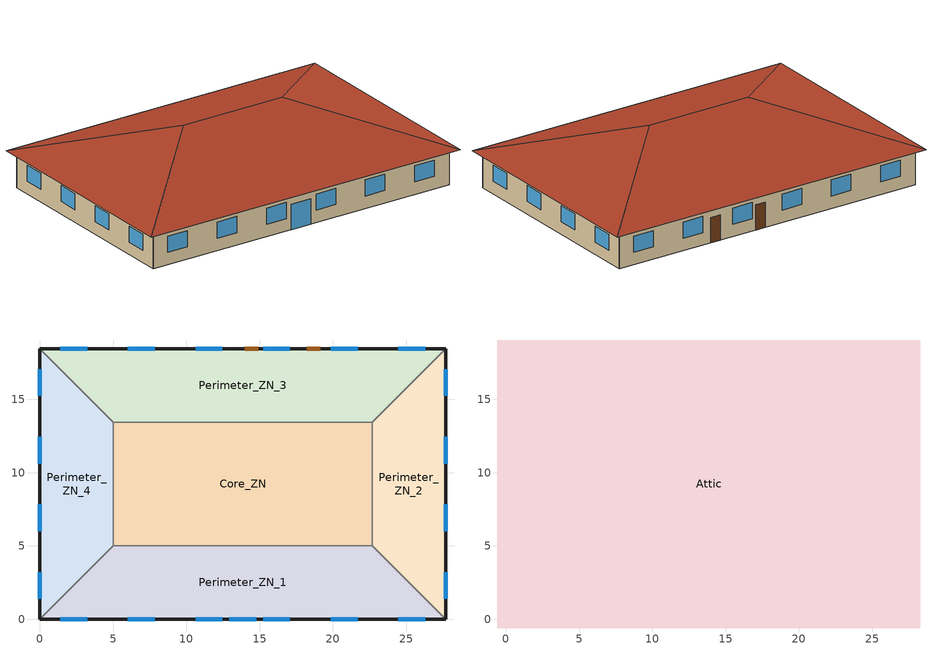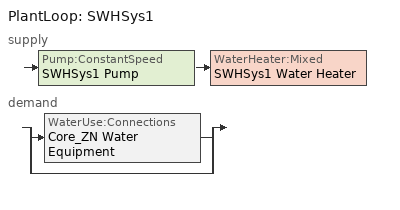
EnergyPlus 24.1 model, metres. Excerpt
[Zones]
Core_ZN
 floor adiabatic (Core_ZN_floor_Ffactor): 5,13.46 22.69,13.46 22.69,5 5,5 z0
 wall to Perimeter_ZN_2 (int_wall): 22.69,5 22.69,13.46 z0:3.05
 wall to Perimeter_ZN_3 (int_wall): 22.69,13.46 5,13.46 z0:3.05
 wall to Perimeter_ZN_1 (int_wall): 5,5 22.69,5 z0:3.05
 wall to Perimeter_ZN_4 (int_wall): 5,13.46 5,5 z0:3.05
Perimeter_ZN_1
 floor ground (Perimeter_ZN_1_floor_Ffactor): 27.69,0 0,0 5,5 22.69,5 z0
 wall outside (nonres_ext_wall_grd): 0,0 27.69,0 z0:3.05
 wall to Perimeter_ZN_2 (int_wall): 27.69,0 22.69,5 z0:3.05
 wall to Perimeter_ZN_4 (int_wall): 5,5 0,0 z0:3.05
 window (Window_U_0.57_SHGC_South_0.39): 1.39,0 3.22,0 / 6.01,0 7.84,0 / 10.62,0 12.45,0 / 15.24,0 17.07,0 / 19.85,0 21.68,0 / 24.47,0 26.3,0 z1.07:2.42; 12.93,0 14.76,0 z0:2.13
Perimeter_ZN_2
 floor ground (Perimeter_ZN_2_floor_Ffactor): 22.69,13.46 27.69,18.46 27.69,0 22.69,5 z0
 wall outside (nonres_ext_wall_grd): 27.69,0 27.69,18.46 z0:3.05
 wall to Perimeter_ZN_3 (int_wall): 27.69,18.46 22.69,13.46 z0:3.05
 window (Window_U_0.57_SHGC_East_0.39): 27.69,1.39 27.69,3.22 / 27.69,6.01 27.69,7.84 / 27.69,10.62 27.69,12.45 / 27.69,15.24 27.69,17.07 z1.07:2.42
Perimeter_ZN_3
 floor ground (Perimeter_ZN_3_floor_Ffactor): 5,13.46 0,18.46 27.69,18.46 22.69,13.46 z0
 wall outside (nonres_ext_wall_grd): 27.69,18.46 0,18.46 z0:3.05
 wall to Perimeter_ZN_4 (int_wall): 0,18.46 5,13.46 z0:3.05
 window (Window_U_0.57_SHGC_North_0.39): 26.3,18.46 24.47,18.46 / 21.68,18.46 19.85,18.46 / 17.07,18.46 15.24,18.46 / 12.45,18.46 10.62,18.46 / 7.84,18.46 6.01,18.46 / 3.22,18.46 1.39,18.46 z1.07:2.42
 door (Swinging Door_con): 14.91,18.46 14,18.46 / 19.13,18.46 18.22,18.46 z0:2.13
Perimeter_ZN_4
 floor ground (Perimeter_ZN_4_floor_Ffactor): 5,5 0,0 0,18.46 5,13.46 z0
 wall outside (nonres_ext_wall_grd): 0,18.46 0,0 z0:3.05
 window (Window_U_0.57_SHGC_West_0.39): 0,17.07 0,15.24 / 0,12.45 0,10.62 / 0,7.84 0,6.01 / 0,3.22 0,1.39 z1.07:2.42
Attic
 floor outside (ext_soffit_floor): 28.29,19.06 28.29,-0.6 27.69,0 27.69,18.46 z3.05; -0.6,19.06 28.29,19.06 27.69,18.46 0,18.46 z3.05; 0,0 27.69,0 28.29,-0.6 -0.6,-0.6 z3.05; -0.6,19.06 0,18.46 0,0 -0.6,-0.6 z3.05
 floor to Core_ZN (nonres_roof_floor): 5,13.46 22.69,13.46 22.69,5 5,5 z3.05
 floor to Perimeter_ZN_2 (nonres_roof_floor): 22.69,5 22.69,13.46 27.69,18.46 27.69,0 z3.05
 floor to Perimeter_ZN_3 (nonres_roof_floor): 0,18.46 27.69,18.46 22.69,13.46 5,13.46 z3.05
 floor to Perimeter_ZN_1 (nonres_roof_floor): 0,0 5,5 22.69,5 27.69,0 z3.05
 floor to Perimeter_ZN_4 (nonres_roof_floor): 5,13.46 5,5 0,0 0,18.46 z3.05
 roof outside (AtticRoofDeck): 28.29,-0.6,3.05 28.29,19.06,3.05 18.46,9.23,6.33; 28.29,19.06,3.05 -0.6,19.06,3.05 9.23,9.23,6.33 18.46,9.23,6.33; -0.6,-0.6,3.05 28.29,-0.6,3.05 18.46,9.23,6.33 9.23,9.23,6.33; -0.6,19.06,3.05 -0.6,-0.6,3.05 9.23,9.23,6.33
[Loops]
PlantLoop 'SWHSys1'
 supply: Pump:ConstantSpeed 'SWHSys1 Pump' > WaterHeater:Mixed 'SWHSys1 Water Heater'
 demand: split
  | WaterUse:Connections 'Core_ZN Water Equipment'
  | bypass
[Building]
OfficeSmall: Loads convergence tolerance value=0.04; Maximum number of warmup days=25; Minimum number of warmup days=6; North axis=0; Solar distribution=FullInteriorAndExterior; Temperature convergence tolerance value=0.2; Terrain=City
[Site:GroundTemperature:FCfactorMethod]
January ground temperature=7.1; February ground temperature=3; March ground temperature=-1; April ground temperature=0.8; May ground temperature=-0.2; June ground temperature=4.8; July ground temperature=6.1; August ground temperature=13.7; September ground temperature=22.2; October ground temperature=22.7; November ground temperature=21.7; December ground temperature=18.5
[Site:Location]
Gwangju_KJ_KOR Design_Conditions: Elevation=74; Latitude=35.17; Longitude=126.89; Time zone=9
[Site:WaterMainsTemperature]
Annual average outdoor air temperature=9.95; Calculation method=Correlation; Maximum difference in monthly average outdoor air temperatures=23.7
[SizingPeriod:DesignDay] Barometric pressure=100439; Day of month=21; Daylight saving time indicator=No; Dry bulb temperature range modifier type=DefaultMultipliers; Rain indicator=No; Snow indicator=No
Name | Ashrae clear sky optical depth for beam irradiance taub | Ashrae clear sky optical depth for diffuse irradiance taud | Daily dry bulb temperature range | Daily wet bulb temperature range | Day type | Humidity condition type | Maximum dry bulb temperature | Month | Solar model indicator | Wetbulb or dewpoint at maximum dry bulb | Wind direction | Wind speed | Enthalpy at maximum dry bulb | Sky clearness
Gwangju Ann Clg 1% Condns DB=>MWB | 0.561 | 1.97 | 8.2 | 2.5 | SummerDesignDay | WetBulb | 31.8 | 8 | ASHRAETau2017 | 24.9 | 230 | 2.9
Gwangju Ann Clg 1% Condns DP=>MDB | 0.561 | 1.97 | 6.6 |  | SummerDesignDay | DewPoint | 28 | 8 | ASHRAETau2017 | 25.2 | 230 | 2.9
Gwangju Ann Clg 1% Condns Enth=>MDB | 0.561 | 1.97 | 6.6 |  | SummerDesignDay | Enthalpy | 30 | 8 | ASHRAETau2017 |  | 230 | 2.9 | 81800
Gwangju Ann Clg 1% Condns WB=>MDB | 0.561 | 1.97 | 6.9 | 2.6 | SummerDesignDay | WetBulb | 29.7 | 8 | ASHRAETau2017 | 26.1 | 230 | 2.9
Gwangju Ann Clg 2% Condns DB=>MWB | 0.561 | 1.97 | 8.2 | 2.5 | SummerDesignDay | WetBulb | 30.6 | 8 | ASHRAETau2017 | 24.2 | 230 | 2.9
Gwangju Ann Clg 2% Condns DP=>MDB | 0.561 | 1.97 | 6.6 |  | SummerDesignDay | DewPoint | 27.7 | 8 | ASHRAETau2017 | 24.5 | 230 | 2.9
Gwangju Ann Clg 2% Condns Enth=>MDB | 0.561 | 1.97 | 6.6 |  | SummerDesignDay | Enthalpy | 29.2 | 8 | ASHRAETau2017 |  | 230 | 2.9 | 79100
Gwangju Ann Clg 2% Condns WB=>MDB | 0.561 | 1.97 | 6.9 | 2.6 | SummerDesignDay | WetBulb | 29.1 | 8 | ASHRAETau2017 | 25.5 | 230 | 2.9
Gwangju Ann Clg .4% Condns DB=>MWB | 0.561 | 1.97 | 8.2 | 2.5 | SummerDesignDay | WetBulb | 33 | 8 | ASHRAETau2017 | 25.5 | 230 | 2.9
Gwangju Ann Clg .4% Condns DP=>MDB | 0.561 | 1.97 | 6.6 |  | SummerDesignDay | DewPoint | 28.6 | 8 | ASHRAETau2017 | 26.1 | 230 | 2.9
Gwangju Ann Clg .4% Condns Enth=>MDB | 0.561 | 1.97 | 6.6 |  | SummerDesignDay | Enthalpy | 30.2 | 8 | ASHRAETau2017 |  | 230 | 2.9 | 85100
Gwangju Ann Clg .4% Condns WB=>MDB | 0.561 | 1.97 | 6.9 | 2.6 | SummerDesignDay | WetBulb | 30.2 | 8 | ASHRAETau2017 | 26.9 | 230 | 2.9
Gwangju Ann Htg 99% Condns DB |  |  | 0 |  | WinterDesignDay | WetBulb | -5 | 1 | ASHRAEClearSky | -5 | 50 | 2.3 |  | 0
Gwangju Ann Htg 99.6% Condns DB |  |  | 0 |  | WinterDesignDay | WetBulb | -6.6 | 1 | ASHRAEClearSky | -6.6 | 50 | 2.3 |  | 0
Gwangju Ann Htg Wind 99% Condns WS=>MCDB |  |  | 0 |  | WinterDesignDay | WetBulb | 0.9 | 1 | ASHRAEClearSky | 0.9 | 50 | 6.1 |  | 0
Gwangju Ann Htg Wind 99.6% Condns WS=>MCDB |  |  | 0 |  | WinterDesignDay | WetBulb | 2.2 | 1 | ASHRAEClearSky | 2.2 | 50 | 7.2 |  | 0
Gwangju Ann Hum_n 99% Condns DP=>MCDB |  |  | 0 |  | WinterDesignDay | DewPoint | -0.6 | 1 | ASHRAEClearSky | -13.7 | 50 | 2.3 |  | 0
Gwangju Ann Hum_n 99.6% Condns DP=>MCDB |  |  | 0 |  | WinterDesignDay | DewPoint | -1 | 1 | ASHRAEClearSky | -15.6 | 50 | 2.3 |  | 0
Gwangju April 2% Condns DB=>MCWB | 0.576 | 1.74 | 10.6 |  | SummerDesignDay | WetBulb | 24 | 4 | ASHRAETau2017 | 15.2 | 230 | 2.2
Gwangju April 2% Condns WB=>MCDB | 0.576 | 1.74 | 10.6 |  | SummerDesignDay | WetBulb | 21.1 | 4 | ASHRAETau2017 | 17.2 | 230 | 2.2
Gwangju April 5% Condns DB=>MCWB | 0.576 | 1.74 | 13.6 | 6 | SummerDesignDay | WetBulb | 22.2 | 4 | ASHRAETau2017 | 13.9 | 230 | 2.2
Gwangju April 5% Condns WB=>MCDB | 0.576 | 1.74 | 9.6 | 9.6 | SummerDesignDay | WetBulb | 19.5 | 4 | ASHRAETau2017 | 15.7 | 230 | 2.2
Gwangju April 10% Condns DB=>MCWB | 0.576 | 1.74 | 13.6 | 6 | SummerDesignDay | WetBulb | 20.2 | 4 | ASHRAETau2017 | 12.9 | 230 | 2.2
Gwangju April 10% Condns WB=>MCDB | 0.576 | 1.74 | 9.6 | 9.6 | SummerDesignDay | WetBulb | 18.2 | 4 | ASHRAETau2017 | 14.4 | 230 | 2.2
Gwangju April .4% Condns DB=>MCWB | 0.576 | 1.74 | 10.6 |  | SummerDesignDay | WetBulb | 26.3 | 4 | ASHRAETau2017 | 16.4 | 230 | 2.2
Gwangju April .4% Condns WB=>MCDB | 0.576 | 1.74 | 10.6 |  | SummerDesignDay | WetBulb | 22.7 | 4 | ASHRAETau2017 | 19.4 | 230 | 2.2
Gwangju August 2% Condns DB=>MCWB | 0.561 | 1.97 | 6.6 |  | SummerDesignDay | WetBulb | 33.3 | 8 | ASHRAETau2017 | 25.7 | 230 | 2.2
Gwangju August 2% Condns WB=>MCDB | 0.561 | 1.97 | 6.6 |  | SummerDesignDay | WetBulb | 30.5 | 8 | ASHRAETau2017 | 27 | 230 | 2.2
Gwangju August 5% Condns DB=>MCWB | 0.561 | 1.97 | 8.2 | 2.5 | SummerDesignDay | WetBulb | 32.2 | 8 | ASHRAETau2017 | 25.4 | 230 | 2.2
Gwangju August 5% Condns WB=>MCDB | 0.561 | 1.97 | 6.9 | 6.9 | SummerDesignDay | WetBulb | 30 | 8 | ASHRAETau2017 | 26.3 | 230 | 2.2
Gwangju August 10% Condns DB=>MCWB | 0.561 | 1.97 | 8.2 | 2.5 | SummerDesignDay | WetBulb | 31 | 8 | ASHRAETau2017 | 24.9 | 230 | 2.2
Gwangju August 10% Condns WB=>MCDB | 0.561 | 1.97 | 6.9 | 6.9 | SummerDesignDay | WetBulb | 29.4 | 8 | ASHRAETau2017 | 25.8 | 230 | 2.2
Gwangju August .4% Condns DB=>MCWB | 0.561 | 1.97 | 6.6 |  | SummerDesignDay | WetBulb | 34.8 | 8 | ASHRAETau2017 | 26.1 | 230 | 2.2
Gwangju August .4% Condns WB=>MCDB | 0.561 | 1.97 | 6.6 |  | SummerDesignDay | WetBulb | 31.3 | 8 | ASHRAETau2017 | 27.8 | 230 | 2.2
Gwangju December 2% Condns DB=>MCWB | 0.445 | 1.949 | 7.5 |  | SummerDesignDay | WetBulb | 12.6 | 12 | ASHRAETau2017 | 8.4 | 230 | 1.7
Gwangju December 2% Condns WB=>MCDB | 0.445 | 1.949 | 7.5 |  | SummerDesignDay | WetBulb | 11.8 | 12 | ASHRAETau2017 | 9.5 | 230 | 1.7
Gwangju December 5% Condns DB=>MCWB | 0.445 | 1.949 | 10.2 | 6.7 | SummerDesignDay | WetBulb | 10.8 | 12 | ASHRAETau2017 | 7.4 | 230 | 1.7
Gwangju December 5% Condns WB=>MCDB | 0.445 | 1.949 | 9 | 9 | SummerDesignDay | WetBulb | 10.4 | 12 | ASHRAETau2017 | 7.7 | 230 | 1.7
Gwangju December 10% Condns DB=>MCWB | 0.445 | 1.949 | 10.2 | 6.7 | SummerDesignDay | WetBulb | 9.1 | 12 | ASHRAETau2017 | 5.8 | 230 | 1.7
Gwangju December 10% Condns WB=>MCDB | 0.445 | 1.949 | 9 | 9 | SummerDesignDay | WetBulb | 8.9 | 12 | ASHRAETau2017 | 6.2 | 230 | 1.7
Gwangju December .4% Condns DB=>MCWB | 0.445 | 1.949 | 7.5 |  | SummerDesignDay | WetBulb | 15.1 | 12 | ASHRAETau2017 | 10.7 | 230 | 1.7
Gwangju December .4% Condns WB=>MCDB | 0.445 | 1.949 | 7.5 |  | SummerDesignDay | WetBulb | 14.2 | 12 | ASHRAETau2017 | 12 | 230 | 1.7
Gwangju February 2% Condns DB=>MCWB | 0.486 | 1.876 | 8.4 |  | SummerDesignDay | WetBulb | 13.6 | 2 | ASHRAETau2017 | 9 | 230 | 2
Gwangju February 2% Condns WB=>MCDB | 0.486 | 1.876 | 8.4 |  | SummerDesignDay | WetBulb | 12.4 | 2 | ASHRAETau2017 | 10.2 | 230 | 2
Gwangju February 5% Condns DB=>MCWB | 0.486 | 1.876 | 11.4 | 7 | SummerDesignDay | WetBulb | 11.5 | 2 | ASHRAETau2017 | 6.9 | 230 | 2
Gwangju February 5% Condns WB=>MCDB | 0.486 | 1.876 | 9.5 | 9.5 | SummerDesignDay | WetBulb | 10.5 | 2 | ASHRAETau2017 | 7.4 | 230 | 2
Gwangju February 10% Condns DB=>MCWB | 0.486 | 1.876 | 11.4 | 7 | SummerDesignDay | WetBulb | 9.4 | 2 | ASHRAETau2017 | 5.2 | 230 | 2
Gwangju February 10% Condns WB=>MCDB | 0.486 | 1.876 | 9.5 | 9.5 | SummerDesignDay | WetBulb | 8.9 | 2 | ASHRAETau2017 | 5.8 | 230 | 2
Gwangju February .4% Condns DB=>MCWB | 0.486 | 1.876 | 8.4 |  | SummerDesignDay | WetBulb | 16.9 | 2 | ASHRAETau2017 | 12.6 | 230 | 2
Gwangju February .4% Condns WB=>MCDB | 0.486 | 1.876 | 8.4 |  | SummerDesignDay | WetBulb | 15.7 | 2 | ASHRAETau2017 | 14.3 | 230 | 2
Gwangju January 2% Condns DB=>MCWB | 0.446 | 1.936 | 7.1 |  | SummerDesignDay | WetBulb | 9.9 | 1 | ASHRAETau2017 | 5.8 | 230 | 1.9
Gwangju January 2% Condns WB=>MCDB | 0.446 | 1.936 | 7.1 |  | SummerDesignDay | WetBulb | 9.2 | 1 | ASHRAETau2017 | 7 | 230 | 1.9
Gwangju January 5% Condns DB=>MCWB | 0.446 | 1.936 | 9.3 | 6 | SummerDesignDay | WetBulb | 8 | 1 | ASHRAETau2017 | 4.5 | 230 | 1.9
Gwangju January 5% Condns WB=>MCDB | 0.446 | 1.936 | 8.3 | 8.3 | SummerDesignDay | WetBulb | 7.4 | 1 | ASHRAETau2017 | 5.2 | 230 | 1.9
Gwangju January 10% Condns DB=>MCWB | 0.446 | 1.936 | 9.3 | 6 | SummerDesignDay | WetBulb | 6.4 | 1 | ASHRAETau2017 | 3.3 | 230 | 1.9
Gwangju January 10% Condns WB=>MCDB | 0.446 | 1.936 | 8.3 | 8.3 | SummerDesignDay | WetBulb | 5.8 | 1 | ASHRAETau2017 | 3.5 | 230 | 1.9
Gwangju January .4% Condns DB=>MCWB | 0.446 | 1.936 | 7.1 |  | SummerDesignDay | WetBulb | 12.8 | 1 | ASHRAETau2017 | 9.3 | 230 | 1.9
Gwangju January .4% Condns WB=>MCDB | 0.446 | 1.936 | 7.1 |  | SummerDesignDay | WetBulb | 11.7 | 1 | ASHRAETau2017 | 10.2 | 230 | 1.9
Gwangju July 2% Condns DB=>MCWB | 0.61 | 1.847 | 6.1 |  | SummerDesignDay | WetBulb | 33 | 7 | ASHRAETau2017 | 25.7 | 230 | 2.5
Gwangju July 2% Condns WB=>MCDB | 0.61 | 1.847 | 6.1 |  | SummerDesignDay | WetBulb | 30.2 | 7 | ASHRAETau2017 | 27 | 230 | 2.5
Gwangju July 5% Condns DB=>MCWB | 0.61 | 1.847 | 8 | 2.5 | SummerDesignDay | WetBulb | 31.7 | 7 | ASHRAETau2017 | 25.2 | 230 | 2.5
Gwangju July 5% Condns WB=>MCDB | 0.61 | 1.847 | 6.9 | 6.9 | SummerDesignDay | WetBulb | 29.7 | 7 | ASHRAETau2017 | 26.2 | 230 | 2.5
Gwangju July 10% Condns DB=>MCWB | 0.61 | 1.847 | 8 | 2.5 | SummerDesignDay | WetBulb | 30.4 | 7 | ASHRAETau2017 | 24.9 | 230 | 2.5
Gwangju July 10% Condns WB=>MCDB | 0.61 | 1.847 | 6.9 | 6.9 | SummerDesignDay | WetBulb | 29.1 | 7 | ASHRAETau2017 | 25.6 | 230 | 2.5
Gwangju July .4% Condns DB=>MCWB | 0.61 | 1.847 | 6.1 |  | SummerDesignDay | WetBulb | 34.8 | 7 | ASHRAETau2017 | 26 | 230 | 2.5
Gwangju July .4% Condns WB=>MCDB | 0.61 | 1.847 | 6.1 |  | SummerDesignDay | WetBulb | 30.6 | 7 | ASHRAETau2017 | 27.9 | 230 | 2.5
Gwangju June 2% Condns DB=>MCWB | 0.655 | 1.693 | 8 |  | SummerDesignDay | WetBulb | 29.9 | 6 | ASHRAETau2017 | 20.5 | 230 | 2.1
Gwangju June 2% Condns WB=>MCDB | 0.655 | 1.693 | 8 |  | SummerDesignDay | WetBulb | 26 | 6 | ASHRAETau2017 | 23.5 | 230 | 2.1
Gwangju June 5% Condns DB=>MCWB | 0.655 | 1.693 | 10.6 | 3.5 | SummerDesignDay | WetBulb | 28.8 | 6 | ASHRAETau2017 | 20.4 | 230 | 2.1
Gwangju June 5% Condns WB=>MCDB | 0.655 | 1.693 | 6.6 | 6.6 | SummerDesignDay | WetBulb | 25.5 | 6 | ASHRAETau2017 | 22.7 | 230 | 2.1
Gwangju June 10% Condns DB=>MCWB | 0.655 | 1.693 | 10.6 | 3.5 | SummerDesignDay | WetBulb | 27.5 | 6 | ASHRAETau2017 | 20.2 | 230 | 2.1
Gwangju June 10% Condns WB=>MCDB | 0.655 | 1.693 | 6.6 | 6.6 | SummerDesignDay | WetBulb | 25.1 | 6 | ASHRAETau2017 | 21.9 | 230 | 2.1
Gwangju June .4% Condns DB=>MCWB | 0.655 | 1.693 | 8 |  | SummerDesignDay | WetBulb | 31.5 | 6 | ASHRAETau2017 | 20.6 | 230 | 2.1
Gwangju June .4% Condns WB=>MCDB | 0.655 | 1.693 | 8 |  | SummerDesignDay | WetBulb | 26.9 | 6 | ASHRAETau2017 | 24.5 | 230 | 2.1
Gwangju March 2% Condns DB=>MCWB | 0.558 | 1.731 | 9.8 |  | SummerDesignDay | WetBulb | 18.2 | 3 | ASHRAETau2017 | 10.8 | 230 | 2.1
Gwangju March 2% Condns WB=>MCDB | 0.558 | 1.731 | 9.8 |  | SummerDesignDay | WetBulb | 15.9 | 3 | ASHRAETau2017 | 13.1 | 230 | 2.1
Gwangju March 5% Condns DB=>MCWB | 0.558 | 1.731 | 12.8 | 6.7 | SummerDesignDay | WetBulb | 16.2 | 3 | ASHRAETau2017 | 10.3 | 230 | 2.1
Gwangju March 5% Condns WB=>MCDB | 0.558 | 1.731 | 10.3 | 10.3 | SummerDesignDay | WetBulb | 14.9 | 3 | ASHRAETau2017 | 11.3 | 230 | 2.1
Gwangju March 10% Condns DB=>MCWB | 0.558 | 1.731 | 12.8 | 6.7 | SummerDesignDay | WetBulb | 14.4 | 3 | ASHRAETau2017 | 8.8 | 230 | 2.1
Gwangju March 10% Condns WB=>MCDB | 0.558 | 1.731 | 10.3 | 10.3 | SummerDesignDay | WetBulb | 13.6 | 3 | ASHRAETau2017 | 9.6 | 230 | 2.1
Gwangju March .4% Condns DB=>MCWB | 0.558 | 1.731 | 9.8 |  | SummerDesignDay | WetBulb | 20.9 | 3 | ASHRAETau2017 | 12.2 | 230 | 2.1
Gwangju March .4% Condns WB=>MCDB | 0.558 | 1.731 | 9.8 |  | SummerDesignDay | WetBulb | 17.2 | 3 | ASHRAETau2017 | 15 | 230 | 2.1
Gwangju May 2% Condns DB=>MCWB | 0.592 | 1.751 | 10.1 |  | SummerDesignDay | WetBulb | 27.9 | 5 | ASHRAETau2017 | 17.2 | 230 | 2.2
Gwangju May 2% Condns WB=>MCDB | 0.592 | 1.751 | 10.1 |  | SummerDesignDay | WetBulb | 23 | 5 | ASHRAETau2017 | 20.1 | 230 | 2.2
Gwangju May 5% Condns DB=>MCWB | 0.592 | 1.751 | 13 | 4.9 | SummerDesignDay | WetBulb | 26.3 | 5 | ASHRAETau2017 | 16.8 | 230 | 2.2
Gwangju May 5% Condns WB=>MCDB | 0.592 | 1.751 | 9.2 | 9.2 | SummerDesignDay | WetBulb | 23.3 | 5 | ASHRAETau2017 | 18.9 | 230 | 2.2
Gwangju May 10% Condns DB=>MCWB | 0.592 | 1.751 | 13 | 4.9 | SummerDesignDay | WetBulb | 24.8 | 5 | ASHRAETau2017 | 16.4 | 230 | 2.2
Gwangju May 10% Condns WB=>MCDB | 0.592 | 1.751 | 9.2 | 9.2 | SummerDesignDay | WetBulb | 22.6 | 5 | ASHRAETau2017 | 17.9 | 230 | 2.2
Gwangju May .4% Condns DB=>MCWB | 0.592 | 1.751 | 10.1 |  | SummerDesignDay | WetBulb | 29.8 | 5 | ASHRAETau2017 | 17.8 | 230 | 2.2
Gwangju May .4% Condns WB=>MCDB | 0.592 | 1.751 | 10.1 |  | SummerDesignDay | WetBulb | 25.2 | 5 | ASHRAETau2017 | 22 | 230 | 2.2
Gwangju November 2% Condns DB=>MCWB | 0.456 | 1.988 | 8.6 |  | SummerDesignDay | WetBulb | 19.5 | 11 | ASHRAETau2017 | 14.2 | 230 | 1.6
Gwangju November 2% Condns WB=>MCDB | 0.456 | 1.988 | 8.6 |  | SummerDesignDay | WetBulb | 17.8 | 11 | ASHRAETau2017 | 16 | 230 | 1.6
Gwangju November 5% Condns DB=>MCWB | 0.456 | 1.988 | 10.7 | 5.8 | SummerDesignDay | WetBulb | 17.7 | 11 | ASHRAETau2017 | 13.1 | 230 | 1.6
Gwangju November 5% Condns WB=>MCDB | 0.456 | 1.988 | 8.2 | 8.2 | SummerDesignDay | WetBulb | 16.9 | 11 | ASHRAETau2017 | 14.2 | 230 | 1.6
Gwangju November 10% Condns DB=>MCWB | 0.456 | 1.988 | 10.7 | 5.8 | SummerDesignDay | WetBulb | 16.1 | 11 | ASHRAETau2017 | 11.9 | 230 | 1.6
Gwangju November 10% Condns WB=>MCDB | 0.456 | 1.988 | 8.2 | 8.2 | SummerDesignDay | WetBulb | 15.4 | 11 | ASHRAETau2017 | 12.6 | 230 | 1.6
Gwangju November .4% Condns DB=>MCWB | 0.456 | 1.988 | 8.6 |  | SummerDesignDay | WetBulb | 21.9 | 11 | ASHRAETau2017 | 16.3 | 230 | 1.6
Gwangju November .4% Condns WB=>MCDB | 0.456 | 1.988 | 8.6 |  | SummerDesignDay | WetBulb | 20.3 | 11 | ASHRAETau2017 | 17.8 | 230 | 1.6
Gwangju October 2% Condns DB=>MCWB | 0.47 | 2.021 | 9.2 |  | SummerDesignDay | WetBulb | 24.8 | 10 | ASHRAETau2017 | 17.2 | 230 | 1.6
Gwangju October 2% Condns WB=>MCDB | 0.47 | 2.021 | 9.2 |  | SummerDesignDay | WetBulb | 21.7 | 10 | ASHRAETau2017 | 19.9 | 230 | 1.6
Gwangju October 5% Condns DB=>MCWB | 0.47 | 2.021 | 10.9 | 4.4 | SummerDesignDay | WetBulb | 23.4 | 10 | ASHRAETau2017 | 16.6 | 230 | 1.6
Gwangju October 5% Condns WB=>MCDB | 0.47 | 2.021 | 7.4 | 7.4 | SummerDesignDay | WetBulb | 21.1 | 10 | ASHRAETau2017 | 18.3 | 230 | 1.6
Gwangju October 10% Condns DB=>MCWB | 0.47 | 2.021 | 10.9 | 4.4 | SummerDesignDay | WetBulb | 21.9 | 10 | ASHRAETau2017 | 16.1 | 230 | 1.6
Gwangju October 10% Condns WB=>MCDB | 0.47 | 2.021 | 7.4 | 7.4 | SummerDesignDay | WetBulb | 20.6 | 10 | ASHRAETau2017 | 17 | 230 | 1.6
Gwangju October .4% Condns DB=>MCWB | 0.47 | 2.021 | 9.2 |  | SummerDesignDay | WetBulb | 26.5 | 10 | ASHRAETau2017 | 18.4 | 230 | 1.6
Gwangju October .4% Condns WB=>MCDB | 0.47 | 2.021 | 9.2 |  | SummerDesignDay | WetBulb | 24.1 | 10 | ASHRAETau2017 | 22.1 | 230 | 1.6
Gwangju September 2% Condns DB=>MCWB | 0.497 | 2.082 | 7.8 |  | SummerDesignDay | WetBulb | 29.7 | 9 | ASHRAETau2017 | 22.5 | 230 | 1.9
Gwangju September 2% Condns WB=>MCDB | 0.497 | 2.082 | 7.8 |  | SummerDesignDay | WetBulb | 27.6 | 9 | ASHRAETau2017 | 24.5 | 230 | 1.9
Gwangju September 5% Condns DB=>MCWB | 0.497 | 2.082 | 9.1 | 3.2 | SummerDesignDay | WetBulb | 28.4 | 9 | ASHRAETau2017 | 21.8 | 230 | 1.9
Gwangju September 5% Condns WB=>MCDB | 0.497 | 2.082 | 6.8 | 6.8 | SummerDesignDay | WetBulb | 26.8 | 9 | ASHRAETau2017 | 23.7 | 230 | 1.9
Gwangju September 10% Condns DB=>MCWB | 0.497 | 2.082 | 9.1 | 3.2 | SummerDesignDay | WetBulb | 27.2 | 9 | ASHRAETau2017 | 21.2 | 230 | 1.9
Gwangju September 10% Condns WB=>MCDB | 0.497 | 2.082 | 6.8 | 6.8 | SummerDesignDay | WetBulb | 25.5 | 9 | ASHRAETau2017 | 22.7 | 230 | 1.9
[Construction]
AtticRoofDeck: Waterproof membrane 4mm, Protection mortar 40mm, RC 180mm concrete slab
InteriorFurnishings: Gypsum board 12.5mm
Swinging Door_con: Opaque Door panel_con
Window_U_0.57_SHGC_East_0.39: Glazing Layer East
Window_U_0.57_SHGC_North_0.39: Glazing Layer North
Window_U_0.57_SHGC_South_0.39: Glazing Layer South
Window_U_0.57_SHGC_West_0.39: Glazing Layer West
ext_soffit_floor: Cement mortar 20mm
int_wall: Gypsum board 12.5mm, RC 150mm concrete wall, Gypsum board 12.5mm
nonres_ext_wall_grd: Cement mortar 20mm, RC 200mm concrete wall, XPS 50mm insulation, Gypsum board 12.5mm
nonres_roof_floor: Gypsum board 12.5mm, RC 180mm concrete slab, XPS 50mm insulation, Protection mortar 40mm, Waterproof membrane 4mm
[Construction:FfactorGroundFloor] F factor=1.26363
Name | Area | Perimeterexposed
Core_ZN_floor_Ffactor | 149.657 | 0
Perimeter_ZN_1_floor_Ffactor; Perimeter_ZN_3_floor_Ffactor | 113.45 | 27.69
Perimeter_ZN_2_floor_Ffactor; Perimeter_ZN_4_floor_Ffactor | 67.3 | 18.46
[Material] Solar absorptance=0.7; Thermal absorptance=0.9
Name | Conductivity | Density | Roughness | Specific heat | Thickness | Visible absorptance
Cement mortar 20mm | 1.4 | 2000 | Rough | 1000 | 0.02 | 0.7
Gypsum board 12.5mm | 0.18 | 900 | Smooth | 1000 | 0.0125 | 0.5
Protection mortar 40mm | 1.4 | 2100 | MediumRough | 1000 | 0.04 | 0.7
RC 150mm concrete wall | 2.31 | 2300 | MediumRough | 920 | 0.15 | 0.7
RC 180mm concrete slab | 2.31 | 2300 | MediumRough | 920 | 0.18 | 0.7
RC 200mm concrete wall | 2.31 | 2300 | MediumRough | 920 | 0.2 | 0.7
Waterproof membrane 4mm | 0.19 | 1100 | Smooth | 1680 | 0.004 | 0.7
XPS 50mm insulation | 0.028 | 35 | Smooth | 1400 | 0.05 | 0.7
[Material:NoMass]
Opaque Door panel_con: Roughness=MediumRough; Solar absorptance=0.7; Thermal absorptance=0.9; Thermal resistance=0.101886; Visible absorptance=0.7
[WindowMaterial:SimpleGlazingSystem] Solar heat gain coefficient=0.39; U factor=3.23661; Visible transmittance=0.429
Glazing Layer East; Glazing Layer North; Glazing Layer South; Glazing Layer West
[AirConditioner:VariableRefrigerantFlow]
VRF Heat Pump: Zone name for master thermostat location=Core_ZN; Availability schedule=Always_On; Condenser type=AirCooled; Cooling capacity ratio boundary curve=VRFCoolCapFTBoundary; Cooling capacity ratio modifier function of high temperature curve=VRFCoolCapFTHi; Cooling capacity ratio modifier function of low temperature curve=VRFCoolCapFT; Cooling combination ratio correction factor curve=CoolingCombRatio; Cooling energy input ratio boundary curve=VRFCoolEIRFTBoundary; Cooling energy input ratio modifier function of high part load ratio curve=CoolingEIRHiPLR; Cooling energy input ratio modifier function of high temperature curve=VRFCoolEIRFTHi; Cooling energy input ratio modifier function of low part load ratio curve=CoolingEIRLowPLR; Cooling energy input ratio modifier function of low temperature curve=VRFCoolEIRFT; Cooling part load fraction correlation curve=VRFCPLFFPLR; Crankcase heater power per compressor=15; Defrost control=Timed; Defrost energy input ratio modifier function of temperature curve=VRFDefrostEIRFT; Defrost strategy=ReverseCycle; Defrost time period fraction=0.058333; Equivalent piping length used for piping correction factor in cooling mode=10; Equivalent piping length used for piping correction factor in heating mode=10; Fuel type=Electricity; Gross rated cooling cop=3.2; Gross rated heating capacity=Autosize; Gross rated heating cop=3.4; Gross rated total cooling capacity=Autosize; Heat pump waste heat recovery=No; Heating capacity ratio boundary curve=VRFHeatCapFTBoundary; Heating capacity ratio modifier function of high temperature curve=VRFHeatCapFTHi; Heating capacity ratio modifier function of low temperature curve=VRFHeatCapFT; Heating combination ratio correction factor curve=HeatingCombRatio; Heating energy input ratio boundary curve=VRFHeatEIRFTBoundary; Heating energy input ratio modifier function of high part load ratio curve=HeatingEIRHiPLR; Heating energy input ratio modifier function of high temperature curve=VRFHeatEIRFTHi; Heating energy input ratio modifier function of low part load ratio curve=HeatingEIRLowPLR; Heating energy input ratio modifier function of low temperature curve=VRFHeatEIRFT; Heating part load fraction correlation curve=VRFHPLFFPLR; Heating performance curve outdoor temperature type=WetBulbTemperature; Master thermostat priority control type=LoadPriority; Maximum condenser inlet node temperature in cooling mode=43; Maximum condenser inlet node temperature in heating mode=20; Maximum outdoor dry bulb temperature for crankcase heater=7; Maximum outdoor dry bulb temperature for defrost operation=7; Minimum condenser inlet node temperature in cooling mode=-5; Minimum condenser inlet node temperature in heating mode=-20; Minimum heat pump part load ratio=0.25; Number of compressors=2; Piping correction factor for height in cooling mode coefficient=0; Piping correction factor for height in heating mode coefficient=0; Piping correction factor for length in cooling mode curve=VRFPipingCorrectionCooling; Piping correction factor for length in heating mode curve=VRFPipingCorrectionCooling; Ratio of compressor size to total compressor capacity=0.33; Resistive defrost heater capacity=Autosize; Vertical height used for piping correction factor=10; Zone terminal unit list=VRF Heat Pump TU List
[Coil:Cooling:DX:VariableRefrigerantFlow] Availability schedule=Always_On; Cooling capacity modifier curve function of flow fraction=VRFACCoolCapFFF; Cooling capacity ratio modifier function of temperature curve=VRFTUCoolCapFT; Gross rated sensible heat ratio=Autosize; Gross rated total cooling capacity=Autosize; Rated air flow rate=Autosize
Core_ZN VRF DX Cooling Coil; Perimeter_ZN_1 VRF DX Cooling Coil; Perimeter_ZN_2 VRF DX Cooling Coil; Perimeter_ZN_3 VRF DX Cooling Coil; Perimeter_ZN_4 VRF DX Cooling Coil
[Coil:Heating:DX:VariableRefrigerantFlow] Availability schedule=Always_On; Gross rated heating capacity=Autosize; Heating capacity modifier function of flow fraction curve=VRFACHeatCapFFF; Heating capacity ratio modifier function of temperature curve=VRFTUHeatCapFT_Fixed; Rated air flow rate=Autosize
Core_ZN VRF DX Heating Coil; Perimeter_ZN_1 VRF DX Heating Coil; Perimeter_ZN_2 VRF DX Heating Coil; Perimeter_ZN_3 VRF DX Heating Coil; Perimeter_ZN_4 VRF DX Heating Coil
[DesignSpecification:OutdoorAir] Outdoor air flow per zone floor area=0.0004318; Outdoor air method=Flow/Area
SZ DSOA Core_ZN; SZ DSOA Perimeter_ZN_1; SZ DSOA Perimeter_ZN_2; SZ DSOA Perimeter_ZN_3; SZ DSOA Perimeter_ZN_4
[ElectricEquipment] Design level calculation method=Watts/Area; End use subcategory=MiscPlug; Schedule=BLDG_EQUIP_SCH; Watts per floor area=6.78
Name | Zone or zonelist or space or spacelist
Core_ZN_MiscPlug_Equip | Core_ZN
Perimeter_ZN_1_MiscPlug_Equip | Perimeter_ZN_1
Perimeter_ZN_2_MiscPlug_Equip | Perimeter_ZN_2
Perimeter_ZN_3_MiscPlug_Equip | Perimeter_ZN_3
Perimeter_ZN_4_MiscPlug_Equip | Perimeter_ZN_4
[Exterior:Lights]
Exterior_Lights: Control option=AstronomicalClock; Design level=2257.58; End use subcategory=General; Schedule=Exterior_Lgt_ALWAYS_ON
[Fan:SystemModel] Availability schedule=Always_On; Design electric power consumption=Autosize; Design maximum air flow rate=Autosize; Design power sizing method=TotalEfficiencyAndPressure; Design pressure rise=600; Electric power minimum flow rate fraction=0; Electric power per unit flow rate per unit pressure=1.66667; Fan total efficiency=0.7; Motor efficiency=0.9; Motor in air stream fraction=1; Speed control method=Discrete
Core_ZN VRF Indoor Unit Supply Fan; Perimeter_ZN_1 VRF Indoor Unit Supply Fan; Perimeter_ZN_2 VRF Indoor Unit Supply Fan; Perimeter_ZN_3 VRF Indoor Unit Supply Fan; Perimeter_ZN_4 VRF Indoor Unit Supply Fan
[InternalMass] Construction=InteriorFurnishings
Name | Zone or zonelist | Surface area
Core_ZN_InternalMass_1 | Core_ZN | 299.3148
Perimeter_ZN_1_InternalMass_1 | Perimeter_ZN_1 | 226.9
Perimeter_ZN_2_InternalMass_1 | Perimeter_ZN_2 | 134.6
Perimeter_ZN_3_InternalMass_1 | Perimeter_ZN_3 | 226.9
Perimeter_ZN_4_InternalMass_1 | Perimeter_ZN_4 | 134.6
[Lights] Design level calculation method=Watts/Area; End use subcategory=LightsWired; Fraction radiant=0.7; Fraction replaceable=1; Fraction visible=0.2; Return air fraction=0; Return air fraction calculated from plenum temperature=No; Schedule=ltg_sch_office; Watts per floor area=10.67131
Name | Zone or zonelist or space or spacelist
Core_ZN_Lights | Core_ZN
Perimeter_ZN_1_Lights | Perimeter_ZN_1
Perimeter_ZN_2_Lights | Perimeter_ZN_2
Perimeter_ZN_3_Lights | Perimeter_ZN_3
Perimeter_ZN_4_Lights | Perimeter_ZN_4
[People] Activity level schedule=ACTIVITY_SCH; Enable ashrae 55 comfort warnings=No; Floor area per person=18.5806; Fraction radiant=0.3; Mean radiant temperature calculation type=EnclosureAveraged; Number of people calculation method=Area/Person; Sensible heat fraction=Autocalculate
Name | Number of people schedule | Zone or zonelist or space or spacelist
Core_ZN | BLDG_OCC_SCH_wo_SB | Core_ZN
Perimeter_ZN_1 | BLDG_OCC_SCH_wo_SB | Perimeter_ZN_1
Perimeter_ZN_2 | BLDG_OCC_SCH_w_SB | Perimeter_ZN_2
Perimeter_ZN_3 | BLDG_OCC_SCH_wo_SB | Perimeter_ZN_3
Perimeter_ZN_4 | BLDG_OCC_SCH_wo_SB | Perimeter_ZN_4
[PlantEquipmentList]
SWHSys1 Equipment List: SWHSys1 Water Heater, WaterHeater:Mixed
[PlantEquipmentOperation:HeatingLoad]
SWHSys1 Operation Scheme: Load range 1 lower limit=0; Load range 1 upper limit=1e+15; Range 1 equipment list=SWHSys1 Equipment List
[PlantEquipmentOperationSchemes]
SWHSys1 Loop Operation Scheme List: Control scheme 1=SWHSys1 Operation Scheme; Control scheme 1 schedule=PlantOnSched
[PlantLoop]
SWHSys1: Fluid type=Water; Load distribution scheme=Optimal; Maximum loop flow rate=Autosize; Maximum loop temperature=48.89; Minimum loop flow rate=0; Minimum loop temperature=10; Plant equipment operation scheme=SWHSys1 Loop Operation Scheme List; Plant loop volume=Autocalculate
[Pump:ConstantSpeed]
SWHSys1 Pump: Design flow rate=Autosize; Design power consumption=Autosize; Design pump head=0.001; Fraction of motor inefficiencies to fluid stream=0; Motor efficiency=0.3; Pump control type=Intermittent
[SetpointManager:Scheduled]
SWHSys1 Loop Setpoint Manager: Control variable=Temperature; Schedule=SHWSys1-Loop-Temp-Schedule; Setpoint node or nodelist=SWHSys1 Supply Outlet Node
[Sizing:Plant]
SWHSys1: Design loop exit temperature=48.89; Loop design temperature difference=5; Loop type=Heating
[Sizing:Zone] Cooling design air flow method=DesignDay; Cooling design air flow rate=0; Cooling minimum air flow fraction=0; Heating design air flow method=DesignDay; Heating design air flow rate=0; Zone cooling design supply air humidity ratio=0.0085; Zone cooling design supply air humidity ratio difference=0.005; Zone cooling design supply air temperature=14; Zone cooling design supply air temperature input method=SupplyAirTemperature; Zone cooling sizing factor=1.25; Zone heating design supply air humidity ratio=0.008; Zone heating design supply air temperature=32.2211; Zone heating design supply air temperature input method=SupplyAirTemperature; Zone heating sizing factor=1.15; Zone humidification design supply air humidity ratio difference=0.005; Zone latent cooling design supply air humidity ratio input method=HumidityRatioDifference; Zone latent heating design supply air humidity ratio input method=HumidityRatioDifference; Zone load sizing method=Sensible Load Only No Latent Load
Name | Design specification outdoor air object
Core_ZN | SZ DSOA Core_ZN
Perimeter_ZN_1 | SZ DSOA Perimeter_ZN_1
Perimeter_ZN_2 | SZ DSOA Perimeter_ZN_2
Perimeter_ZN_3 | SZ DSOA Perimeter_ZN_3
Perimeter_ZN_4 | SZ DSOA Perimeter_ZN_4
[ThermostatSetpoint:DualSetpoint]
Name | Cooling setpoint temperature schedule | Heating setpoint temperature schedule
Core_ZN Dual SP Control; Perimeter_ZN_1 Dual SP Control; Perimeter_ZN_3 Dual SP Control; Perimeter_ZN_4 Dual SP Control | CLGSETP_SCH_NO_OPTIMUM | HTGSETP_SCH_NO_OPTIMUM
Perimeter_ZN_2 Dual SP Control | CLGSETP_SCH_NO_OPTIMUM_w_SB | HTGSETP_SCH_NO_OPTIMUM_w_SB
[WaterHeater:Mixed]
SWHSys1 Water Heater: Ambient temperature indicator=Zone; Ambient temperature zone=CORE_ZN; Deadband temperature difference=0.1; Heater control type=Cycle; Heater fuel type=Electricity; Heater maximum capacity=11722.84; Heater thermal efficiency=1; Maximum temperature limit=85; Off cycle loss coefficient to ambient temperature=1.20598; Off cycle parasitic fuel consumption rate=0; Off cycle parasitic fuel type=Electricity; Off cycle parasitic heat fraction to tank=0; On cycle loss coefficient to ambient temperature=1.20598; On cycle parasitic fuel consumption rate=0; On cycle parasitic fuel type=Electricity; Peak use flow rate=4.048e-06; Setpoint temperature schedule=SHWSys1 Water Heater Setpoint Temperature Schedule; Tank volume=0.1514; Use flow rate fraction schedule=BLDG_SWH_SCH
[WaterUse:Connections]
Core_ZN Water Equipment: Water use equipment name 1=Core_ZN Water Equipment
[WaterUse:Equipment]
Core_ZN Water Equipment: Zone=Core_ZN; End use subcategory=WaterUse; Flow rate fraction schedule=BLDG_SWH_SCH; Hot water supply temperature schedule=Core_ZN Water Equipment Hot Supply Temp Sched; Latent fraction schedule=Core_ZN Water Equipment Latent fract sched; Peak flow rate=4.048e-06; Sensible fraction schedule=Core_ZN Water Equipment Sensible fract sched; Target temperature schedule=Core_ZN Water Equipment Temp Sched
[Zone] Ceiling height=Autocalculate; Floor area=Autocalculate; Multiplier=1; Type=1; Volume=Autocalculate
Name | Part of total floor area
Attic | No
Core_ZN; Perimeter_ZN_1; Perimeter_ZN_2; Perimeter_ZN_3; Perimeter_ZN_4 | Yes
[ZoneControl:Thermostat] Control type schedule=Dual Zone Control Type Sched
Name | Zone or zonelist | Control 1
Core_ZN Thermostat | Core_ZN | Core_ZN Dual SP Control
Perimeter_ZN_1 Thermostat | Perimeter_ZN_1 | Perimeter_ZN_1 Dual SP Control
Perimeter_ZN_2 Thermostat | Perimeter_ZN_2 | Perimeter_ZN_2 Dual SP Control
Perimeter_ZN_3 Thermostat | Perimeter_ZN_3 | Perimeter_ZN_3 Dual SP Control
Perimeter_ZN_4 Thermostat | Perimeter_ZN_4 | Perimeter_ZN_4 Dual SP Control
[Zone equipment]
Core_ZN: Core_ZN VRF Indoor Unit
Perimeter_ZN_1: Perimeter_ZN_1 VRF Indoor Unit
Perimeter_ZN_2: Perimeter_ZN_2 VRF Indoor Unit
Perimeter_ZN_3: Perimeter_ZN_3 VRF Indoor Unit
Perimeter_ZN_4: Perimeter_ZN_4 VRF Indoor Unit
[ZoneHVAC:TerminalUnit:VariableRefrigerantFlow] Cooling outdoor air flow rate=Autosize; Cooling supply air flow rate=Autosize; Heating outdoor air flow rate=Autosize; Heating supply air flow rate=Autosize; Maximum outdoor dry bulb temperature for supplemental heater operation=21; Maximum supply air temperature from supplemental heater=Autosize; No cooling supply air flow rate=Autosize; No heating supply air flow rate=Autosize; No load outdoor air flow rate=Autosize; Supply air fan operating mode schedule=VRFTUFanSchedule; Supply air fan placement=BlowThrough; Terminal unit availability schedule=Always_On; Zone terminal unit off parasitic electric energy use=20; Zone terminal unit on parasitic electric energy use=30
Name | Cooling coil object | Heating coil object | Supply air fan object
Core_ZN VRF Indoor Unit | Core_ZN VRF DX Cooling Coil | Core_ZN VRF DX Heating Coil | Core_ZN VRF Indoor Unit Supply Fan
Perimeter_ZN_1 VRF Indoor Unit | Perimeter_ZN_1 VRF DX Cooling Coil | Perimeter_ZN_1 VRF DX Heating Coil | Perimeter_ZN_1 VRF Indoor Unit Supply Fan
Perimeter_ZN_2 VRF Indoor Unit | Perimeter_ZN_2 VRF DX Cooling Coil | Perimeter_ZN_2 VRF DX Heating Coil | Perimeter_ZN_2 VRF Indoor Unit Supply Fan
Perimeter_ZN_3 VRF Indoor Unit | Perimeter_ZN_3 VRF DX Cooling Coil | Perimeter_ZN_3 VRF DX Heating Coil | Perimeter_ZN_3 VRF Indoor Unit Supply Fan
Perimeter_ZN_4 VRF Indoor Unit | Perimeter_ZN_4 VRF DX Cooling Coil | Perimeter_ZN_4 VRF DX Heating Coil | Perimeter_ZN_4 VRF Indoor Unit Supply Fan
[ZoneInfiltration:DesignFlowRate] Temperature term coefficient=0; Velocity squared term coefficient=0
Name | Constant term coefficient | Design flow rate | Design flow rate calculation method | Schedule | Velocity term coefficient | Zone or zonelist or space or spacelist | Flow rate per exterior surface area
Attic_Infiltration | 1 | 0.2001 | Flow/Zone | ALWAYS_ON | 0 | Attic
Perimeter_ZN_1_Door_Infiltration | 1 | 0.0764554 | Flow/Zone | INFIL_Door_Opening_SCH | 0 | Perimeter_ZN_1
Perimeter_ZN_1_Infiltration | 0 | 0 | Flow/ExteriorWallArea | INFIL_QUARTER_ON_SCH | 0.224 | Perimeter_ZN_1 | 0.000569572
Perimeter_ZN_2_Infiltration | 0 | 0 | Flow/ExteriorWallArea | INFIL_QUARTER_ON_SCH | 0.224 | Perimeter_ZN_2 | 0.000569572
Perimeter_ZN_3_Infiltration | 0 | 0 | Flow/ExteriorWallArea | INFIL_QUARTER_ON_SCH | 0.224 | Perimeter_ZN_3 | 0.000569572
Perimeter_ZN_4_Infiltration | 0 | 0 | Flow/ExteriorWallArea | INFIL_QUARTER_ON_SCH | 0.224 | Perimeter_ZN_4 | 0.000569572
[ZoneTerminalUnitList]
ZoneTerminalUnitList 1: Zone terminal unit name 1=Core_ZN VRF Indoor Unit; Zone terminal unit name 2=Perimeter_ZN_1 VRF Indoor Unit; Zone terminal unit name 3=Perimeter_ZN_2 VRF Indoor Unit; Zone terminal unit name 4=Perimeter_ZN_3 VRF Indoor Unit; Zone terminal unit name 5=Perimeter_ZN_4 VRF Indoor Unit; Zone terminal unit list=VRF Heat Pump TU List
[Curve:Biquadratic]
Name | Maximum value of x | Maximum value of y | Minimum value of x | Minimum value of y | Coefficient1 constant | Coefficient2 x | Coefficient3 x 2 | Coefficient4 y | Coefficient5 y 2 | Coefficient6 x y
VRFCoolCapFT | 24 | 23 | 15 | -5 | 0.576883 | 0.017448 | 0.000583269 | -1.76324e-06 | -7.474e-09 | -1.30413e-07
VRFCoolCapFTHi | 24 | 43 | 15 | 16 | 0.686736 | 0.0207631 | 0.0005447 | -0.0016218 | -4.259e-07 | -0.0003392
VRFCoolEIRFT | 24 | 23 | 15 | -5 | 0.989011 | -0.0234797 | 0.000199711 | 0.00596834 | -1.0289e-07 | -0.00015686
VRFCoolEIRFTHi | 24 | 43 | 15 | 16 | 0.143515 | 0.0186004 | -0.0003954 | 0.0248522 | 0.00016329 | -0.0006244
VRFDefrostEIRFT | 15 | 15 | -20 | -20 | 1 | 0 | 0 | 0 | 0 | 0
VRFHeatCapFT | 27 | 15 | 15 | -20 | 1.0146 | -0.00515637 | -0.000153716 | 0.0094628 | 0.000185076 | -0.0001825
VRFHeatCapFTHi | 27 | 20 | 15 | -5 | 1.16113 | 0.0274789 | -0.00168795 | 0.00178338 | 2.03208e-06 | -6.8969e-05
VRFHeatEIRFT; VRFTUHeatCapFT_Fixed | 27 | 12 | 15 | -20 | 0.874655 | -0.0131975 | 0.00110307 | -0.0133118 | 0.00089017 | -0.00012766
VRFHeatEIRFTHi | 27 | 20 | 15 | -5 | 2.50401 | -0.0573677 | 4.07877e-05 | -0.126569 | 0.00533884 | -0.00010969
VRFTUCoolCapFT | 22 | 46 | 6 | 13 | 0.504547 | 0.0226411 | -0.000623188 | 0.00121157 | -5.385e-06 | -1.7199e-05
[Curve:Cubic] Coefficient4 x 3=0
Name | Maximum value of x | Minimum value of x | Coefficient1 constant | Coefficient2 x | Coefficient3 x 2
VRFCoolCapFTBoundary | 30 | 11 | 25.7347 | -0.0315004 | -0.014166
VRFCoolEIRFTBoundary | 24 | 15 | 25.7347 | -0.0315004 | -0.014166
VRFHeatCapFTBoundary; VRFHeatEIRFTBoundary | 27 | 15 | -7.60009 | 3.0509 | -0.116284
[Curve:Quadratic]
Name | Maximum value of x | Minimum value of x | Coefficient1 constant | Coefficient2 x | Coefficient3 x 2
CoolingCombRatio; HeatingCombRatio | 1.5 | 1 | 0.618055 | 0.381945 | 0
CoolingEIRHiPLR; CoolingEIRLowPLR; HeatingEIRHiPLR; HeatingEIRLowPLR | 1 | 0 | 0.75 | 0.25 | 0
VRFACCoolCapFFF; VRFACHeatCapFFF | 1.5 | 0.5 | 0.8 | 0.2 | 0
VRFCPLFFPLR; VRFHPLFFPLR | 1 | 0 | 0.85 | 0.15 | 0
VRFPipingCorrectionCooling | 175 | 0 | 1.0017 | -4.25e-05 | 4e-07
[Schedule:Compact]
ACTIVITY_SCH: Through: 12/31, For: AllDays, Until: 24:00, 120
ALWAYS_ON; Exterior_Lgt_ALWAYS_ON; PlantOnSched; VRFTUFanSchedule: Through: 12/31, For: AllDays, Until: 24:00, 1
BLDG_EQUIP_SCH: Through: 12/31, For: WeekDays, Until: 6:00, 0.409478, Until: 8:00, 0.479753, Until: 12:00, 0.959505, Until: 13:00, 0.901935, Until: 17:00, 0.959505, Until: 18:00, 0.479753, Until: 23:00, 0.191901, Until: 24:00, 0.163791, For: Weekends, Until: 24:00, 0.163791, For: Holiday, Until: 24:00, 0.163791, For: WinterDesignDay, Until: 24:00, 0, For: SummerDesignDay, Until: 24:00, 1, For: CustomDay1, Until: 24:00, 0, For: CustomDay2, Until: 24:00, 0
BLDG_OCC_SCH_w_SB: Through: 12/31, For: Weekdays, Until: 01:00, 0, Until: 02:00, 0, Until: 03:00, 0, Until: 04:00, 0, Until: 05:00, 0, Until: 06:00, 0, Until: 07:00, 0.11, Until: 08:00, 0.21, Until: 09:00, 1, Until: 10:00, 1, Until: 11:00, 0, Until: 12:00, 1, Until: 13:00, 0, Until: 14:00, 1, Until: 15:00, 0, Until: 16:00, 1, Until: 17:00, 1, Until: 18:00, 0.32, Until: 19:00, 0.11, Until: 20:00, 0.11, Until: 21:00, 0.11, Until: 22:00, 0.11, Until: 23:00, 0.05, Until: 24:00, 0, For: Weekends, Until: 01:00, 0, Until: 02:00, 0, Until: 03:00, 0, Until: 04:00, 0, Until: 05:00, 0, Until: 06:00, 0, Until: 07:00, 0, Until: 08:00, 0, Until: 09:00, 0, Until: 10:00, 0, Until: 11:00, 0, Until: 12:00, 0, Until: 13:00, 0, Until: 14:00, 0, Until: 15:00, 0, Until: 16:00, 0, Until: 17:00, 0, Until: 18:00, 0, Until: 19:00, 0, Until: 20:00, 0, Until: 21:00, 0, Until: 22:00, 0, Until: 23:00, 0, Until: 24:00, 0, For: Holiday, Until: 24:00, 0, For: WinterDesignDay, Until: 24:00, 0, For: SummerDesignDay, Until: 24:00, 1, For: CustomDay1, Until: 24:00, 0, For: CustomDay2, Until: 24:00, 0
BLDG_OCC_SCH_wo_SB: Through: 12/31, For: Weekdays, Until: 01:00, 0, Until: 02:00, 0, Until: 03:00, 0, Until: 04:00, 0, Until: 05:00, 0, Until: 06:00, 0, Until: 07:00, 0.11, Until: 08:00, 0.21, Until: 09:00, 1, Until: 10:00, 1, Until: 11:00, 1, Until: 12:00, 1, Until: 13:00, 0.610395, Until: 14:00, 1, Until: 15:00, 1, Until: 16:00, 1, Until: 17:00, 1, Until: 18:00, 0.32, Until: 19:00, 0.11, Until: 20:00, 0.11, Until: 21:00, 0.11, Until: 22:00, 0.11, Until: 23:00, 0.05, Until: 24:00, 0, For: Weekends, Until: 01:00, 0, Until: 02:00, 0, Until: 03:00, 0, Until: 04:00, 0, Until: 05:00, 0, Until: 06:00, 0, Until: 07:00, 0, Until: 08:00, 0, Until: 09:00, 0, Until: 10:00, 0, Until: 11:00, 0, Until: 12:00, 0, Until: 13:00, 0, Until: 14:00, 0, Until: 15:00, 0, Until: 16:00, 0, Until: 17:00, 0, Until: 18:00, 0, Until: 19:00, 0, Until: 20:00, 0, Until: 21:00, 0, Until: 22:00, 0, Until: 23:00, 0, Until: 24:00, 0, For: Holiday, Until: 24:00, 0, For: WinterDesignDay, Until: 24:00, 0, For: SummerDesignDay, Until: 24:00, 1, For: CustomDay1, Until: 24:00, 0, For: CustomDay2, Until: 24:00, 0
BLDG_SWH_SCH: Through: 12/31, For: WeekDays, Until: 7:00, 0, Until: 8:00, 0.27, Until: 9:00, 0.55, Until: 11:00, 0.64, Until: 12:00, 0.82, Until: 13:00, 1, Until: 14:00, 0.91, Until: 16:00, 0.55, Until: 17:00, 0.73, Until: 19:00, 0.37, Until: 20:00, 0.18, Until: 21:00, 0.27, Until: 22:00, 0.09, Until: 24:00, 0, For: Weekends, Until: 24:00, 0, For: Holiday, Until: 24:00, 0, For: WinterDesignDay, Until: 7:00, 0, Until: 8:00, 0.27, Until: 9:00, 0.55, Until: 11:00, 0.64, Until: 12:00, 0.82, Until: 13:00, 1, Until: 14:00, 0.91, Until: 16:00, 0.55, Until: 17:00, 0.73, Until: 19:00, 0.37, Until: 20:00, 0.18, Until: 21:00, 0.27, Until: 22:00, 0.09, Until: 24:00, 0, For: SummerDesignDay, Until: 7:00, 0, Until: 8:00, 0.27, Until: 9:00, 0.55, Until: 11:00, 0.64, Until: 12:00, 0.82, Until: 13:00, 1, Until: 14:00, 0.91, Until: 16:00, 0.55, Until: 17:00, 0.73, Until: 19:00, 0.37, Until: 20:00, 0.18, Until: 21:00, 0.27, Until: 22:00, 0.09, Until: 24:00, 0, For: CustomDay1, Until: 24:00, 0, For: CustomDay2, Until: 24:00, 0
CLGSETP_SCH_NO_OPTIMUM: Through: 12/31, For: WeekDays, Until: 6:00, 29.44, Until: 7:00, 23.89, Until: 18:00, 23.89, Until: 24:00, 29.44, For: Weekends, Until: 24:00, 29.44, For: Holiday, Until: 24:00, 29.44, For: WinterDesignDay, Until: 24:00, 29.44, For: SummerDesignDay, Until: 24:00, 23.89, For: CustomDay1, Until: 24:00, 29.44, For: CustomDay2, Until: 24:00, 29.44
CLGSETP_SCH_NO_OPTIMUM_w_SB: Through: 12/31, For: Weekdays, Until: 01:00, 29.44, Until: 02:00, 29.44, Until: 03:00, 29.44, Until: 04:00, 29.44, Until: 05:00, 29.44, Until: 06:00, 29.44, Until: 07:00, 23.89, Until: 08:00, 23.89, Until: 09:00, 23.89, Until: 10:00, 23.89, Until: 11:00, 24.4456, Until: 12:00, 23.89, Until: 13:00, 24.4456, Until: 14:00, 23.89, Until: 15:00, 24.4456, Until: 16:00, 23.89, Until: 17:00, 23.89, Until: 18:00, 23.89, Until: 19:00, 29.44, Until: 20:00, 29.44, Until: 21:00, 29.44, Until: 22:00, 29.44, Until: 23:00, 29.44, Until: 24:00, 29.44, For: Weekends, Until: 01:00, 29.44, Until: 02:00, 29.44, Until: 03:00, 29.44, Until: 04:00, 29.44, Until: 05:00, 29.44, Until: 06:00, 29.44, Until: 07:00, 29.44, Until: 08:00, 29.44, Until: 09:00, 29.44, Until: 10:00, 29.44, Until: 11:00, 29.44, Until: 12:00, 29.44, Until: 13:00, 29.44, Until: 14:00, 29.44, Until: 15:00, 29.44, Until: 16:00, 29.44, Until: 17:00, 29.44, Until: 18:00, 29.44, Until: 19:00, 29.44, Until: 20:00, 29.44, Until: 21:00, 29.44, Until: 22:00, 29.44, Until: 23:00, 29.44, Until: 24:00, 29.44, For: Holiday, Until: 24:00, 29.44, For: WinterDesignDay, Until: 24:00, 29.44, For: SummerDesignDay, Until: 24:00, 23.89, For: CustomDay1, Until: 24:00, 29.44, For: CustomDay2, Until: 24:00, 29.44
Core_ZN Water Equipment Hot Supply Temp Sched: Through: 12/31, For: AllDays, Until: 24:00, 55
Core_ZN Water Equipment Latent fract sched: Through: 12/31, For: AllDays, Until: 24:00, 0.05
Core_ZN Water Equipment Sensible fract sched: Through: 12/31, For: AllDays, Until: 24:00, 0.2
Core_ZN Water Equipment Temp Sched: Through: 12/31, For: AllDays, Until: 24:00, 48.8
Dual Zone Control Type Sched: Through: 12/31, For: AllDays, Until: 24:00, 4
HTGSETP_SCH_NO_OPTIMUM: Through: 12/31, For: WeekDays, Until: 6:00, 15.56, Until: 7:00, 21.11, Until: 19:00, 21.11, Until: 24:00, 15.56, For: Weekends, Until: 24:00, 15.56, For: Holiday, Until: 24:00, 15.56, For: WinterDesignDay, Until: 24:00, 21.11, For: SummerDesignDay, Until: 24:00, 15.56, For: CustomDay1, Until: 24:00, 15.56, For: CustomDay2, Until: 24:00, 15.56
HTGSETP_SCH_NO_OPTIMUM_w_SB: Through: 12/31, For: Weekdays, Until: 01:00, 15.56, Until: 02:00, 15.56, Until: 03:00, 15.56, Until: 04:00, 15.56, Until: 05:00, 15.56, Until: 06:00, 15.56, Until: 07:00, 21.11, Until: 08:00, 21.11, Until: 09:00, 21.11, Until: 10:00, 21.11, Until: 11:00, 20.5544, Until: 12:00, 21.11, Until: 13:00, 20.5544, Until: 14:00, 21.11, Until: 15:00, 20.5544, Until: 16:00, 21.11, Until: 17:00, 21.11, Until: 18:00, 21.11, Until: 19:00, 21.11, Until: 20:00, 15.56, Until: 21:00, 15.56, Until: 22:00, 15.56, Until: 23:00, 15.56, Until: 24:00, 15.56, For: Weekends, Until: 01:00, 15.56, Until: 02:00, 15.56, Until: 03:00, 15.56, Until: 04:00, 15.56, Until: 05:00, 15.56, Until: 06:00, 15.56, Until: 07:00, 15.56, Until: 08:00, 15.56, Until: 09:00, 15.56, Until: 10:00, 15.56, Until: 11:00, 15.56, Until: 12:00, 15.56, Until: 13:00, 15.56, Until: 14:00, 15.56, Until: 15:00, 15.56, Until: 16:00, 15.56, Until: 17:00, 15.56, Until: 18:00, 15.56, Until: 19:00, 15.56, Until: 20:00, 15.56, Until: 21:00, 15.56, Until: 22:00, 15.56, Until: 23:00, 15.56, Until: 24:00, 15.56, For: Holiday, Until: 24:00, 15.56, For: WinterDesignDay, Until: 24:00, 21.11, For: SummerDesignDay, Until: 24:00, 15.56, For: CustomDay1, Until: 24:00, 15.56, For: CustomDay2, Until: 24:00, 15.56
INFIL_Door_Opening_SCH: Through: 12/31, For: Weekdays, Until: 06:00, 0, Until: 07:00, 0.131, Until: 08:00, 1, Until: 12:00, 0.131, Until: 13:00, 1, Until: 17:00, 0.131, Until: 18:00, 1, Until: 19:00, 0.131, Until: 24:00, 0, For: Saturday Sunday Holidays AllOtherDays, Until: 24:00, 0
INFIL_QUARTER_ON_SCH: Through: 12/31, For: Weekdays, Until: 07:00, 1, Until: 19:00, 0.25, Until: 24:00, 1, For: Saturday, Until: 07:00, 1, Until: 18:00, 0.25, Until: 24:00, 1, For: WinterDesignDay SummerDesignDay, Until: 24:00, 1, For: Sunday Holidays AllOtherDays, Until: 24:00, 1
SHWSys1 Water Heater Setpoint Temperature Schedule: Through: 12/31, For: AllDays, Until: 24:00, 60.1
SHWSys1-Loop-Temp-Schedule: Through: 12/31, For: AllDays, Until: 24:00, 60
ltg_sch_office: Through: 12/31, For: SummerDesignDay, Until: 24:00, 1, For: WinterDesignDay, Until: 24:00, 0, For: Weekdays, Until: 5:00, 0.18, Until: 7:00, 0.23, Until: 8:00, 0.42, Until: 12:00, 0.9, Until: 13:00, 0.8, Until: 17:00, 0.9, Until: 18:00, 0.61, Until: 20:00, 0.42, Until: 22:00, 0.32, Until: 23:00, 0.23, Until: 24:00, 0.18, For: Saturday, Until: 24:00, 0.18, For: AllOtherDays, Until: 24:00, 0.18
